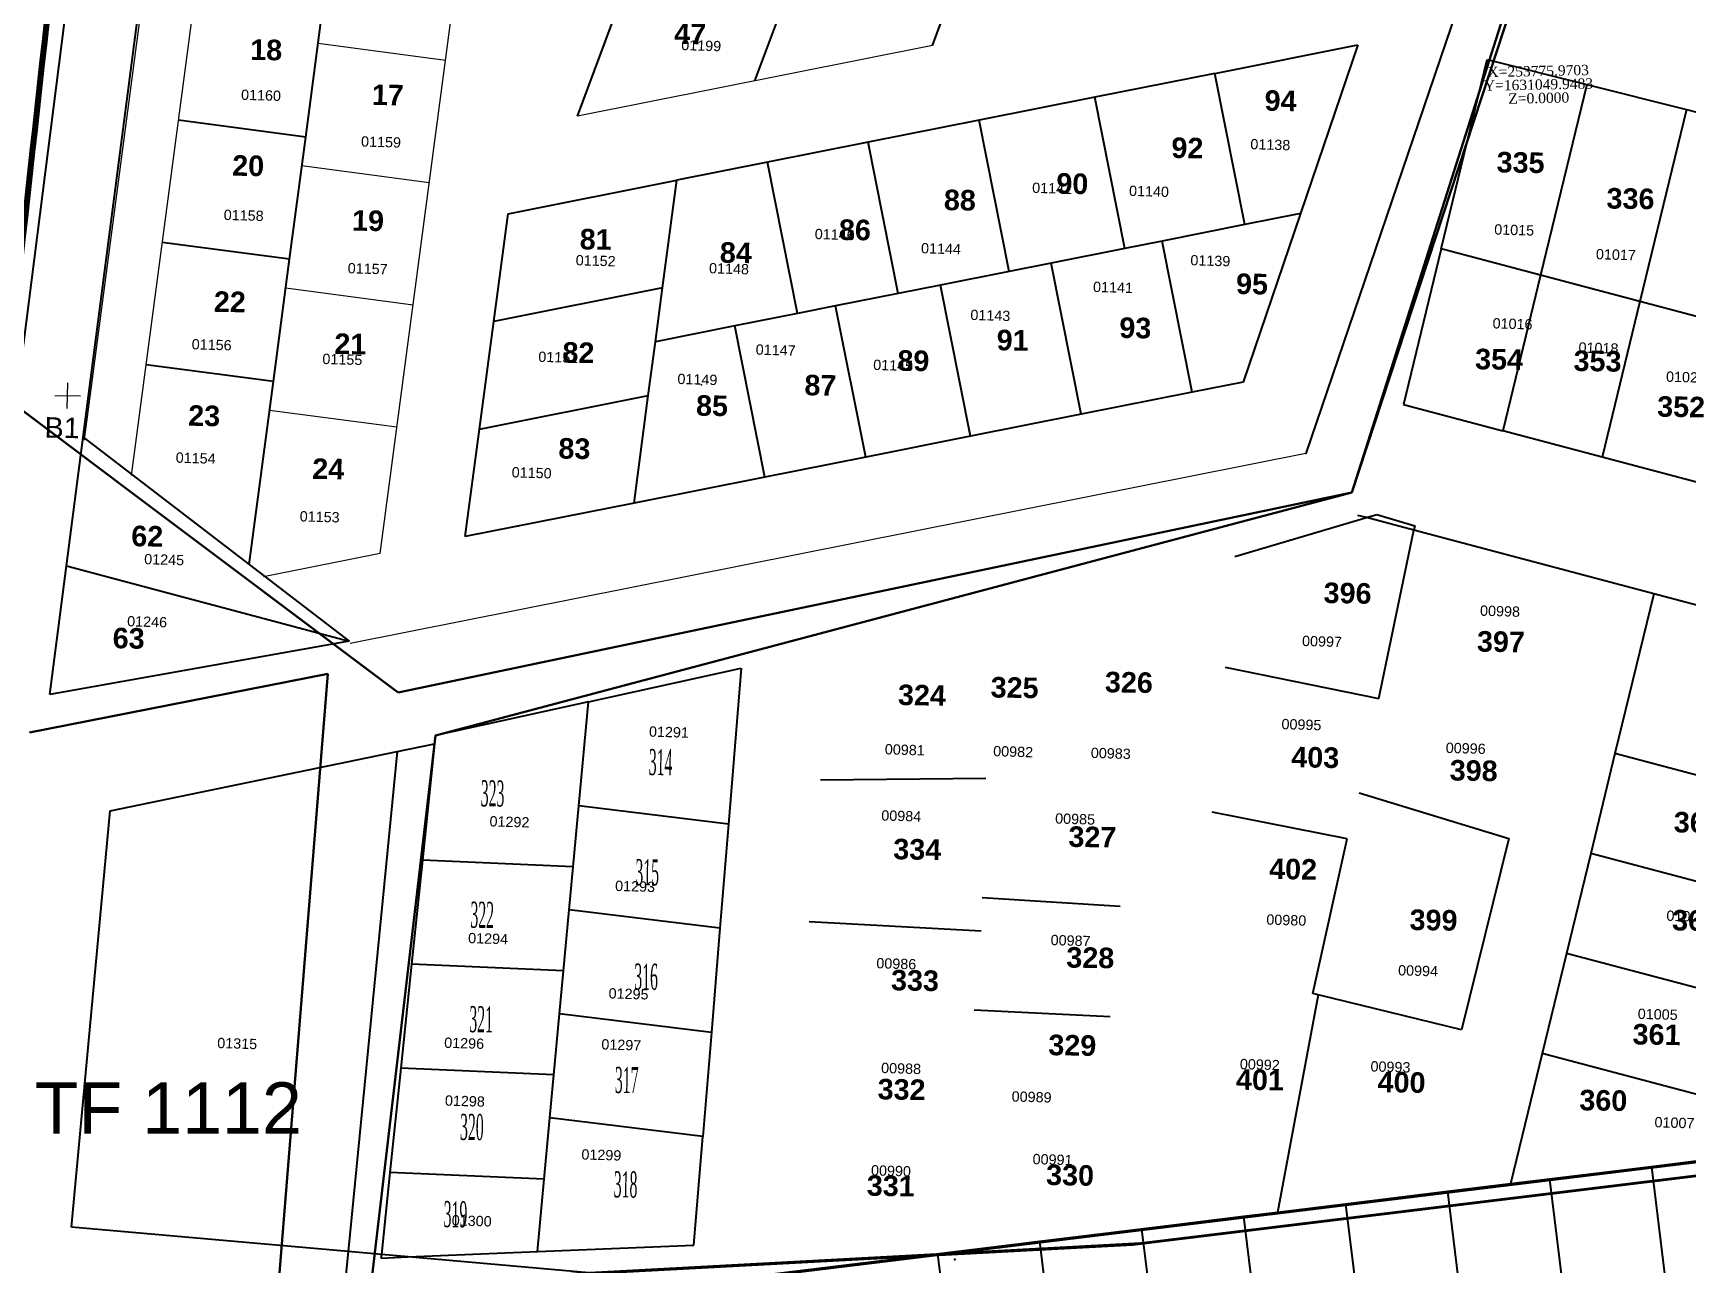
# Model space of a CAD drawing. Header units: metres. Extents: x 0 to 1324930, y 0 to 1631912.
# Drawn here: x 253629.8 to 253790.7, y 1630936.3 to 1631056.1 of the extents above; entities that cross this region are included whole.
import ezdxf
from ezdxf.enums import TextEntityAlignment as Align

# ---------------------------------------------------------------- set-up
doc = ezdxf.new("R2010")
doc.units = ezdxf.units.M
doc.header["$MEASUREMENT"] = 0
for name, color, linetype, lineweight in [('0 @ 1', 7, 'Continuous', 0), ('[CPT ]PLATEAU$2-NOM (14)', 7, 'Continuous', 0), ('ASSIETTE IMMAT', 7, 'Continuous', 0), ('Caniveau rectangulaire', 4, 'Continuous', 0), ('Cotation Surface1', 1, 'Continuous', 0), ('Division - Cotations Texte', 7, 'Continuous', 0), ('LimiteTF', 4, 'Continuous', 13), ('Numero_TF', 7, 'Continuous', 0), ('TopoAlt', 3, 'Continuous', 0), ('TopoMat', 4, 'Continuous', 0), ('Voirie', 252, 'Continuous', 0)]:
    doc.layers.add(name, color=color, linetype=linetype, lineweight=lineweight)
for name, color, linetype in [('A_revoir_niveau_0', 7, 'Continuous'), ('limites_parcelles', 7, 'Continuous'), ('limites_sections', 7, 'Continuous'), ('limites_tf', 7, 'Continuous'), ('numero_lot', 7, 'Continuous'), ('numero_parcelle', 7, 'Continuous'), ('toponymie', 7, 'Continuous')]:
    doc.layers.add(name, color=color, linetype=linetype)
doc.styles.get("Standard").update_dxf_attribs({"font": 'txt.shx'})
doc.styles.add('Style-Arial', font='arial.ttf')
doc.styles.add('Style-Times New Roman', font='times.ttf')
doc.styles.add('Style-WORKING', font='WORKING.shx')
doc.styles.add('style1', font='')
doc.styles.get('style1').set_extended_font_data('Times New Roman', bold=True)

# ---------------------------------------------------------------- blocks, each defined once
blk = doc.blocks.new('TCPOINT_108')
at = {"color": 0}
blk.add_point((0, 0), dxfattribs=at)
at = {"layer": 'TopoAlt'}
blk.add_attdef('ALT', text='', height=0.00762, dxfattribs=at).set_placement((0.00254, -0.00254), align=Align.TOP_LEFT)
at = {"layer": 'TopoMat'}
blk.add_attdef('MAT', (0.00254, 0.00254), '', height=0.01524, dxfattribs=at)
blk = doc.blocks.new('*U84')
at = {"layer": 'LimiteTF', "color": 5, "linetype": 'Continuous', "lineweight": 30}
for p, q in [((-172.204134, 175.614969), (-143.154134, 181.324969)), ((-143.154134, 181.324969), (-148.374134, 116.874969)), ((-148.374134, 116.874969), (126.745866, 150.504969))]:
    blk.add_line(p, q, dxfattribs=at)

msp = doc.modelspace()

# ---------------------------------------------------------------- linework, layer by layer
at = {"layer": '0 @ 1', "color": 7, "linetype": 'Continuous', "lineweight": 0}
for p, q in [((253657.50659, 1631055.06322), (253669.8988, 1631053.4217)), ((253655.93073, 1631043.16694), (253668.32295, 1631041.52542)), ((253654.35488, 1631031.27065), (253666.74709, 1631029.62913)), ((253652.78004, 1631019.37535), (253665.17225, 1631017.73383))]:
    msp.add_line(p, q, dxfattribs=at)
at = {"layer": 'A_revoir_niveau_0', "color": 7, "linetype": 'Continuous', "lineweight": 0}
for p, q in [((253639.32889, 1631013.00815), (253653.94306, 1631123.36368)), ((253634.75149, 1631016.51956), (253643.29708, 1631081.05512)), ((253663.54097, 1631005.41245), (253672.85941, 1631075.77739)), ((253717.29661, 1631054.83571), (253682.73055, 1631047.96794)), ((253753.62554, 1631015.15471), (253660.61904, 1630996.67513)), ((253663.54097, 1631005.41245), (253652.17484, 1631003.15347))]:
    msp.add_line(p, q, dxfattribs=at)
at = {"layer": 'A_revoir_niveau_0', "color": 7, "ltscale": 39.37}
for p, q in [((253634.64774, 1631016.73918), (253647.76368, 1631117.82517)), ((253660.5153, 1630996.89475), (253631.40047, 1630991.71209))]:
    msp.add_line(p, q, dxfattribs=at)
at = {"layer": 'A_revoir_niveau_0', "color": 7, "ltscale": 39.37, "flags": 128}
msp.add_lwpolyline([(253633.02411, 1631004.22564), (253660.5153, 1630996.89475)], dxfattribs=at)
at = {"layer": 'A_revoir_niveau_0', "color": 7, "linetype": 'Continuous', "lineweight": 0}
for p in [(253634.75149, 1631016.51956), (253753.62554, 1631015.15471)]:
    msp.add_point(p, dxfattribs=at)
at = {"layer": 'ASSIETTE IMMAT', "color": 2, "linetype": 'Continuous', "lineweight": 30, "elevation": 0.00005, "flags": 128}
msp.add_lwpolyline([(254053.7681, 1630970.23752), (253929.00716, 1630963.07748), (253662.21702, 1630930.4745), (253668.92459, 1630987.70355), (253758.10269, 1631011.35984), (253787.05879, 1631102.33846), (253886.29869, 1631104.64374), (253995.61139, 1631247.19709)], dxfattribs=at)
at = {"layer": 'Caniveau rectangulaire', "color": 7, "ltscale": 39.37}
for p, q in [((253631.85803, 1631020.79842), (253634.35765, 1631020.75479)), ((253633.08603, 1631019.5268), (253633.12966, 1631022.02641))]:
    msp.add_line(p, q, dxfattribs=at)
at = {"layer": 'Division - Cotations Texte', "color": 1, "linetype": 'Continuous', "lineweight": 0}
for p in [(253697.58694, 1631042.76287), (253681.16755, 1631039.50094), (253679.78059, 1631029.02957), (253694.81404, 1631021.82112), (253678.39464, 1631018.55919), (253693.4271, 1631011.35075), (253677.00769, 1631008.08782)]:
    msp.add_point(p, dxfattribs=at)
at = {"layer": 'limites_parcelles'}
for p, q in [((253662.51866, 1631294.69374), (253632.51326, 1631055.04284)), ((253779.94199, 1631092.48308), (253753.62554, 1631015.15471)), ((253682.73055, 1631047.96794), (253688.17895, 1631062.60838)), ((253717.29661, 1631054.83571), (253719.78319, 1631061.51746)), ((253656.29882, 1631045.94475), (253657.87418, 1631057.84099)), ((253700.01308, 1631051.40183), (253702.23698, 1631057.37782)), ((253632.51326, 1631055.04284), (253601.63646, 1630812.21548)), ((253744.76924, 1631052.1377), (253758.70271, 1631054.906)), ((253758.70271, 1631054.906), (253753.12079, 1631038.504)), ((253766.81398, 1631035.06709), (253771.28502, 1631053.50214)), ((253771.28502, 1631053.50214), (253780.98169, 1631051.05618)), ((253744.76924, 1631052.1377), (253733.10806, 1631049.82085)), ((253747.69271, 1631037.42546), (253744.76924, 1631052.1377)), ((253733.10806, 1631049.82085), (253721.82934, 1631047.57999)), ((253736.03156, 1631035.10843), (253733.10806, 1631049.82085)), ((253780.98169, 1631051.05618), (253776.48213, 1631032.50356)), ((253780.98169, 1631051.05618), (253790.67835, 1631048.61022)), ((253790.67835, 1631048.61022), (253786.15027, 1631029.94003)), ((253790.67835, 1631048.61022), (253800.37501, 1631046.16427)), ((253656.29882, 1631045.94475), (253643.90604, 1631047.58546)), ((253721.82934, 1631047.57999), (253711.04137, 1631045.43664)), ((253724.75287, 1631032.8674), (253721.82934, 1631047.57999)), ((253654.72346, 1631034.04852), (253656.29882, 1631045.94475)), ((253711.04137, 1631045.43664), (253701.23398, 1631043.4881)), ((253713.96494, 1631030.72388), (253711.04137, 1631045.43664)), ((253701.23398, 1631043.4881), (253692.40716, 1631041.73439)), ((253704.15757, 1631028.77519), (253701.23398, 1631043.4881)), ((253675.98781, 1631038.47219), (253692.40716, 1631041.73439)), ((253691.02051, 1631031.26271), (253692.40716, 1631041.73439)), ((253674.60102, 1631027.99986), (253675.98781, 1631038.47219)), ((253753.12079, 1631038.504), (253747.53887, 1631022.10199)), ((253753.12079, 1631038.504), (253747.69271, 1631037.42546)), ((253747.69271, 1631037.42546), (253739.65062, 1631035.82752)), ((253654.72346, 1631034.04852), (253642.33118, 1631035.68916)), ((253739.65062, 1631035.82752), (253736.03156, 1631035.10843)), ((253742.57349, 1631021.11542), (253739.65062, 1631035.82752)), ((253653.14824, 1631022.15326), (253654.72346, 1631034.04852)), ((253728.86173, 1631033.68381), (253724.75287, 1631032.8674)), ((253736.03156, 1631035.10843), (253728.86173, 1631033.68381)), ((253731.78459, 1631018.97178), (253728.86173, 1631033.68381)), ((253766.81398, 1631035.06709), (253763.13741, 1631019.90782)), ((253776.48213, 1631032.50356), (253766.81398, 1631035.06709)), ((253724.75287, 1631032.8674), (253718.07284, 1631031.5401)), ((253776.48213, 1631032.50356), (253772.80556, 1631017.34429)), ((253786.15027, 1631029.94003), (253776.48213, 1631032.50356)), ((253691.02051, 1631031.26271), (253674.60102, 1631027.99986)), ((253690.32723, 1631026.02716), (253691.02051, 1631031.26271)), ((253691.02054, 1631031.26271), (253691.02051, 1631031.26271)), ((253713.96494, 1631030.72388), (253707.87302, 1631029.51344)), ((253718.07284, 1631031.5401), (253713.96494, 1631030.72388)), ((253720.99568, 1631016.82815), (253718.07284, 1631031.5401)), ((253704.15757, 1631028.77519), (253698.06566, 1631027.56475)), ((253707.87302, 1631029.51344), (253704.15757, 1631028.77519)), ((253710.79585, 1631014.80155), (253707.87302, 1631029.51344)), ((253786.15027, 1631029.94003), (253782.47371, 1631014.78076)), ((253795.81842, 1631027.3765), (253786.15027, 1631029.94003)), ((253673.21462, 1631017.53047), (253674.60102, 1631027.99986)), ((253698.06566, 1631027.56475), (253690.32723, 1631026.02716)), ((253700.98847, 1631012.85294), (253698.06566, 1631027.56475)), ((253689.63401, 1631020.7923), (253690.32723, 1631026.02716)), ((253653.14824, 1631022.15326), (253640.75635, 1631023.79386)), ((253650.79125, 1631004.3546), (253653.14824, 1631022.15326)), ((253673.21462, 1631017.53047), (253689.63401, 1631020.7923)), ((253688.24741, 1631010.32143), (253689.63401, 1631020.7923)), ((253742.57349, 1631021.11542), (253731.78459, 1631018.97178)), ((253747.53887, 1631022.10199), (253742.57349, 1631021.11542)), ((253763.13741, 1631019.90782), (253772.80556, 1631017.34429)), ((253671.82795, 1631007.05906), (253673.21462, 1631017.53047)), ((253731.78459, 1631018.97178), (253720.99568, 1631016.82815)), ((253631.40047, 1630991.71209), (253634.64774, 1631016.73918)), ((253634.64774, 1631016.73918), (253650.79125, 1631004.3546)), ((253720.99568, 1631016.82815), (253710.79585, 1631014.80155)), ((253782.47371, 1631014.78076), (253772.80556, 1631017.34429)), ((253710.79585, 1631014.80155), (253700.98847, 1631012.85294)), ((253792.14185, 1631012.21723), (253782.47371, 1631014.78076)), ((253700.98847, 1631012.85294), (253688.24741, 1631010.32143)), ((253688.24741, 1631010.32143), (253671.82795, 1631007.05906)), ((253746.7415, 1631005.13321), (253759.54202, 1631008.91036)), ((253759.54202, 1631008.91036), (253758.70578, 1631009.13209)), ((253759.54202, 1631008.91036), (253760.53582, 1631009.20361)), ((253764.15006, 1631007.68853), (253759.54202, 1631008.91036)), ((253760.53582, 1631009.20361), (253764.23868, 1631008.11459)), ((253764.23868, 1631008.11459), (253764.15006, 1631007.68853)), ((253760.74255, 1630991.30632), (253764.15006, 1631007.68853)), ((253787.49192, 1631001.49938), (253764.15006, 1631007.68853)), ((253650.79125, 1631004.3546), (253660.5153, 1630996.89475)), ((253787.49192, 1631001.49938), (253783.71993, 1630985.94668)), ((253804.8876, 1630996.88688), (253787.49192, 1631001.49938)), ((253660.5153, 1630996.89475), (253631.40047, 1630991.71209)), ((253683.80594, 1630990.99037), (253698.68728, 1630994.27719)), ((253698.68728, 1630994.27719), (253697.43868, 1630979.08842)), ((253745.77652, 1630994.36389), (253760.74255, 1630991.30632)), ((253683.80594, 1630990.99037), (253668.92459, 1630987.70355)), ((253682.8677, 1630980.87378), (253683.80594, 1630990.99037)), ((253665.2086, 1630986.15883), (253668.84173, 1630986.90974)), ((253668.84173, 1630986.90974), (253667.65887, 1630975.57743)), ((253668.92459, 1630987.70355), (253668.84173, 1630986.90974)), ((253637.25294, 1630980.38085), (253665.2086, 1630986.15883)), ((253665.2086, 1630986.15883), (253660.41073, 1630937.49265)), ((253783.71993, 1630985.94668), (253781.36243, 1630976.22623)), ((253801.11561, 1630981.33417), (253783.71993, 1630985.94668)), ((253706.4012, 1630983.40704), (253722.49601, 1630983.55075)), ((253758.83628, 1630982.14157), (253773.38582, 1630977.67751)), ((253682.31759, 1630974.9422), (253682.8677, 1630980.87378)), ((253697.43868, 1630979.08842), (253682.8677, 1630980.87378)), ((253633.49449, 1630939.88236), (253637.25294, 1630980.38085)), ((253697.43868, 1630979.08842), (253696.60562, 1630968.95451)), ((253757.64962, 1630977.66541), (253744.51293, 1630980.26222)), ((253754.31668, 1630962.61725), (253757.64962, 1630977.66541)), ((253773.38582, 1630977.67751), (253768.80371, 1630959.07145)), ((253781.36243, 1630976.22623), (253779.00494, 1630966.50579)), ((253798.75811, 1630971.61373), (253781.36243, 1630976.22623)), ((253667.65887, 1630975.57743), (253666.60215, 1630965.45368)), ((253682.31759, 1630974.9422), (253667.65887, 1630975.57743)), ((253681.92905, 1630970.75281), (253682.31759, 1630974.9422)), ((253722.13615, 1630971.94613), (253735.56756, 1630971.10668)), ((253681.37821, 1630964.81337), (253681.92905, 1630970.75281)), ((253696.60562, 1630968.95451), (253681.92905, 1630970.75281)), ((253722.02654, 1630968.66714), (253705.29734, 1630969.57141)), ((253696.60562, 1630968.95451), (253695.77256, 1630958.8206)), ((253779.00494, 1630966.50579), (253776.64744, 1630956.78535)), ((253796.40062, 1630961.89329), (253779.00494, 1630966.50579)), ((253666.60215, 1630965.45368), (253665.54544, 1630955.32994)), ((253681.37821, 1630964.81337), (253666.60215, 1630965.45368)), ((253680.99041, 1630960.63184), (253681.37821, 1630964.81337)), ((253754.82186, 1630962.4936), (253750.87224, 1630941.30274)), ((253754.82186, 1630962.4936), (253754.31668, 1630962.61725)), ((253768.80371, 1630959.07145), (253754.82186, 1630962.4936)), ((253680.43884, 1630954.68455), (253680.99041, 1630960.63184)), ((253695.77256, 1630958.8206), (253680.99041, 1630960.63184)), ((253734.57963, 1630960.3436), (253721.34289, 1630960.99155)), ((253695.77256, 1630958.8206), (253694.9395, 1630948.68669)), ((253776.64744, 1630956.78535), (253773.56521, 1630944.07667)), ((253794.04312, 1630952.17285), (253776.64744, 1630956.78535)), ((253665.54544, 1630955.32994), (253664.48872, 1630945.2062)), ((253680.43884, 1630954.68455), (253665.54544, 1630955.32994)), ((253680.05176, 1630950.51086), (253680.43884, 1630954.68455)), ((253679.49947, 1630944.55572), (253680.05176, 1630950.51086)), ((253694.9395, 1630948.68669), (253680.05176, 1630950.51086)), ((253694.07159, 1630938.12891), (253694.9395, 1630948.68669)), ((253664.48872, 1630945.2062), (253663.65353, 1630937.20474)), ((253679.49947, 1630944.55572), (253664.48872, 1630945.2062)), ((253787.28583, 1630945.75384), (253777.35859, 1630944.54036)), ((253792.64521, 1630946.40896), (253787.28583, 1630945.75384)), ((253787.28583, 1630945.75384), (253789.34859, 1630928.87745)), ((253678.84474, 1630937.49607), (253679.49947, 1630944.55572)), ((253773.56521, 1630944.07667), (253767.43135, 1630943.32689)), ((253777.35859, 1630944.54036), (253773.56521, 1630944.07667)), ((253777.35859, 1630944.54036), (253779.42136, 1630927.66395)), ((253757.50406, 1630942.1134), (253750.87224, 1630941.30274)), ((253767.43135, 1630943.32689), (253757.50406, 1630942.1134)), ((253757.50406, 1630942.1134), (253759.56678, 1630925.23695)), ((253767.43135, 1630943.32689), (253769.49407, 1630926.45045)), ((253747.57677, 1630940.89991), (253737.64954, 1630939.68644)), ((253750.87224, 1630941.30274), (253747.57677, 1630940.89991)), ((253747.57677, 1630940.89991), (253749.63955, 1630924.02345)), ((253660.41073, 1630937.49265), (253633.49449, 1630939.88236)), ((253737.64954, 1630939.68644), (253727.72227, 1630938.47295)), ((253737.64954, 1630939.68644), (253739.71229, 1630922.80996)), ((253660.41073, 1630937.49265), (253659.68748, 1630930.15656)), ((253663.65353, 1630937.20474), (253660.41073, 1630937.49265)), ((253663.65353, 1630937.20474), (253663.61788, 1630936.86324)), ((253666.26218, 1630936.97313), (253663.65353, 1630937.20474)), ((253666.26218, 1630936.97313), (253678.84474, 1630937.49607)), ((253678.84474, 1630937.49607), (253694.07159, 1630938.12891)), ((253717.79501, 1630937.25947), (253707.86775, 1630936.04599)), ((253727.72227, 1630938.47295), (253717.79501, 1630937.25947)), ((253717.79501, 1630937.25947), (253719.85776, 1630920.38296)), ((253727.72227, 1630938.47295), (253729.78502, 1630921.59646)), ((253663.61788, 1630936.86324), (253666.26218, 1630936.97313)), ((253686.40797, 1630935.18452), (253666.26218, 1630936.97313))]:
    msp.add_line(p, q, dxfattribs=at)
at = {"layer": 'limites_sections', "color": 112, "linetype": 'Continuous', "lineweight": 40, "flags": 128}
for points in [[(253674.5907, 1631377.4081), (253696.53778, 1631631.55299), (253757.0504, 1631605.0124), (254274.3391, 1631378.1314), (254391.23009, 1631349.84463), (254373.7007, 1631270.31254), (254242.09831, 1630809.46707), (253976.91465, 1630881.7928), (253928.21617, 1630961.4925), (253736.80282, 1630938.19152), (253609.69659, 1630931.39724), (253609.13338, 1630987.02081), (253623.83294, 1631051.57557), (253646.24496, 1631234.3197), (253674.5907, 1631377.4081)], [(254450.84006, 1630759.17525), (254395.3871, 1630569.1026), (254353.2541, 1630409.5098), (254348.49226, 1630392.38815), (254237.72828, 1630442.84484), (254040.03808, 1630496.89822), (253942.17203, 1630521.14592), (253859.1482, 1630539.48477), (253853.18689, 1630453.72681), (253808.24301, 1630442.91488), (253793.1789, 1630438.29059), (253774.7544, 1630423.15502), (253711.13409, 1630399.98221), (253678.01584, 1630518.05282), (253627.84835, 1630688.3893), (253621.62441, 1630712.82884), (253610.97515, 1630786.91817), (253609.69659, 1630931.39724), (253737.56631, 1630938.28485), (253928.21617, 1630961.4925), (253976.91465, 1630881.7928), (254242.09831, 1630809.46707), (254450.84006, 1630759.17525)]]:
    msp.add_lwpolyline(points, close=True, dxfattribs=at)
at = {"layer": 'limites_tf', "color": 5, "linetype": 'Continuous', "lineweight": 30}
for p, q in [((253639.22061, 1631011.45904), (253620.76449, 1631025.31498)), ((253665.29802, 1630991.89108), (253639.22061, 1631011.45904))]:
    msp.add_line(p, q, dxfattribs=at)
at = {"layer": 'limites_tf', "color": 5, "linetype": 'Continuous', "lineweight": 30, "flags": 128}
msp.add_lwpolyline([(253665.29802, 1630991.89108), (253758.10333, 1631011.35676), (253790.77438, 1631110.81562), (253792.4812, 1631183.44564), (253745.99762, 1631186.00365), (253685.18485, 1631179.95946), (253665.03003, 1631182.24737), (253665.40757, 1631185.35132), (253640.19928, 1631185.14728), (253592.19495, 1631190.52574), (253559.00135, 1631071.69001), (253620.7656, 1631025.31646), (253639.22126, 1631011.4599), (253665.0629, 1630992.06752), (253665.08925, 1630992.07251), (253665.08721, 1630992.04928), (253665.29802, 1630991.89108)], close=True, dxfattribs=at)
at = {"layer": 'voirie', "color": 7, "linetype": 'Continuous', "lineweight": 80}
msp.add_open_spline([(253618.55824, 1630811.93265), (253615.63997, 1630812.82328), (253612.72169, 1630813.71392), (253609.80341, 1630814.60455), (253607.05162, 1630815.44437), (253604.28836, 1630818.63114), (253604.598, 1630821.48949), (253608.87948, 1630861.01292), (253613.67903, 1630900.534), (253618.0762, 1630940.07349), (253623.13628, 1630985.57397), (253628.26861, 1631030.97607), (253633.22377, 1631076.57602), (253634.31753, 1631086.64138), (253634.39086, 1631096.77214), (253634.41747, 1631106.86791), (253634.44129, 1631115.90721), (253633.98282, 1631124.94361), (253633.08346, 1631133.97814), (253632.01873, 1631144.67388), (253630.47772, 1631155.23103), (253628.29266, 1631165.75292), (253626.55485, 1631174.1211), (253624.46273, 1631182.35637), (253622.24574, 1631190.5837), (253615.78429, 1631214.56245), (253606.59298, 1631237.58606), (253600.20021, 1631261.73134), (253597.02759, 1631273.71423), (253595.43699, 1631285.93114), (253594.14985, 1631298.19839), (253593.06189, 1631308.5673), (253593.03743, 1631319.04618), (253593.55566, 1631329.43791), (253594.18821, 1631342.12203), (253596.8899, 1631354.52544), (253600.11073, 1631367.00814), (253602.25784, 1631375.32955), (253604.95445, 1631382.5885), (253611.01108, 1631389.97685), (253613.64233, 1631393.18665), (253616.79236, 1631396.78606), (253620.28523, 1631395.97577), (253624.37848, 1631395.0262), (253628.45969, 1631393.20247), (253632.60674, 1631392.01069), (253636.54384, 1631390.87924), (253640.4687, 1631389.65467), (253644.4538, 1631388.7467), (253649.76195, 1631387.53729), (253655.40542, 1631388.43188), (253660.81272, 1631389.2975), (253665.21546, 1631390.00231), (253669.48953, 1631390.98203), (253673.64437, 1631392.89826), (253678.23814, 1631395.01694), (253682.491, 1631397.4358), (253686.07303, 1631400.81374), (253690.2231, 1631404.72736), (253694.32327, 1631408.6534), (253698.38904, 1631412.63602), (253711.29332, 1631425.2764), (253724.0934, 1631438.01181), (253737.03345, 1631450.61692), (253740.95536, 1631454.43732), (253745.02888, 1631458.08556), (253749.10996, 1631461.74575), (253753.83581, 1631465.98421), (253758.82834, 1631469.83763), (253764.00603, 1631473.56729), (253774.84124, 1631481.37225), (253786.41248, 1631487.56758), (253798.46204, 1631493.48), (253808.96389, 1631498.63299), (253819.55777, 1631502.66611), (253830.92502, 1631505.69349), (253838.2665, 1631507.6487), (253845.65504, 1631508.61555), (253853.09052, 1631508.93165), (253861.20689, 1631509.27669), (253869.39863, 1631508.89186), (253877.51441, 1631507.75705), (253885.4398, 1631506.64885), (253893.54476, 1631505.62291), (253900.744, 1631502.22811), (253936.62922, 1631485.30643), (253972.51445, 1631468.38475), (254008.39968, 1631451.46308)], degree=3, knots=[0, 0, 0, 0, 0.008738248, 0.008738248, 0.008738248, 0.016977969, 0.016977969, 0.016977969, 0.130911466, 0.130911466, 0.130911466, 0.262021663, 0.262021663, 0.262021663, 0.290961855, 0.290961855, 0.290961855, 0.316873591, 0.316873591, 0.316873591, 0.347549798, 0.347549798, 0.347549798, 0.371946938, 0.371946938, 0.371946938, 0.443052896, 0.443052896, 0.443052896, 0.478341576, 0.478341576, 0.478341576, 0.508169358, 0.508169358, 0.508169358, 0.544577094, 0.544577094, 0.544577094, 0.568847772, 0.568847772, 0.568847772, 0.579391936, 0.579391936, 0.579391936, 0.591748551, 0.591748551, 0.591748551, 0.603479571, 0.603479571, 0.603479571, 0.619105246, 0.619105246, 0.619105246, 0.631827968, 0.631827968, 0.631827968, 0.645894731, 0.645894731, 0.645894731, 0.66219222, 0.66219222, 0.66219222, 0.713918545, 0.713918545, 0.713918545, 0.729595902, 0.729595902, 0.729595902, 0.747750107, 0.747750107, 0.747750107, 0.785740962, 0.785740962, 0.785740962, 0.818852057, 0.818852057, 0.818852057, 0.840236657, 0.840236657, 0.840236657, 0.863579545, 0.863579545, 0.863579545, 0.886374843, 0.886374843, 0.886374843, 1, 1, 1, 1], dxfattribs=at)

# ---------------------------------------------------------------- block references
at = {"layer": 'limites_tf', "color": 5, "linetype": 'Continuous', "lineweight": 30}
msp.add_blockref('*U84', (253801.60151, 1630812.40108), dxfattribs=at)
at = {"layer": 'toponymie', "lineweight": 30, "xscale": 39.374638, "yscale": 39.374638, "zscale": 39.374638}
msp.add_blockref('TCPOINT_108', (253719.48245, 1630936.71694), dxfattribs=at)

# ---------------------------------------------------------------- texts
at = {"layer": '[CPT ]PLATEAU$2-NOM (14)', "color": 7, "insert": (253632.58265, 1631017.66493), "char_height": 1.999996, "attachment_point": 5, "rotation": 359.0000236, "line_spacing_factor": 0.6, "style": 'Style-WORKING'}
msp.add_mtext('\\fArial|b0|i0|c00|p39;B1', dxfattribs=at)
at = {"layer": 'Cotation Surface1', "color": 7, "linetype": 'Continuous', "lineweight": 0, "insert": (253776.28009, 1631051.04479), "char_height": 1, "attachment_point": 5, "rotation": 1.1980852, "line_spacing_factor": 0.790495, "style": 'Style-Times New Roman'}
msp.add_mtext('X=253775.9703^JY=1631049.9483^JZ=0.0000', dxfattribs=at)
at = {"layer": 'numero_lot', "color": 7, "lineweight": 0, "style": 'Style-Times New Roman', "width": 0.4}
for s, p in [('314', (253689.6973, 1630986.40449)), ('323', (253673.34417, 1630983.36078)), ('315', (253688.39422, 1630975.68798)), ('322', (253672.33852, 1630971.54661)), ('316', (253688.28749, 1630965.52827)), ('321', (253672.23179, 1630961.3869)), ('317', (253686.39613, 1630955.47558)), ('320', (253671.32801, 1630950.90464)), ('318', (253686.2894, 1630945.31588)), ('319', (253669.73087, 1630942.41675))]:
    msp.add_text(s, height=2.54, rotation=359.3981, dxfattribs=at).set_placement(p, align=Align.TOP_LEFT)
at = {"layer": 'numero_lot', "color": 7, "linetype": 'Continuous', "lineweight": 0, "char_height": 2, "attachment_point": 7, "rotation": 359.0000236, "line_spacing_factor": 0.72, "style": 'style1'}
for s, insert in [('\\fArial|b1|i0|c00|p39;47', (253692.14278, 1631055.01711)), ('\\fArial|b1|i0|c00|p39;18', (253650.87821, 1631053.42704)), ('\\fArial|b1|i0|c00|p39;17', (253662.71493, 1631049.0688)), ('\\fArial|b1|i0|c00|p39;94', (253749.6113, 1631048.47816)), ('\\fArial|b1|i0|c00|p39;92', (253740.53722, 1631043.88083)), ('\\fArial|b1|i0|c00|p39;20', (253649.12439, 1631042.15695)), ('\\fArial|b1|i0|c00|p39;335', (253772.19349, 1631042.47813)), ('\\fArial|b1|i0|c00|p39;90', (253729.33796, 1631040.40976)), ('\\fArial|b1|i0|c00|p39;88', (253718.39433, 1631038.80652)), ('\\fArial|b1|i0|c00|p39;336', (253782.89043, 1631038.9625)), ('\\fArial|b1|i0|c00|p39;19', (253660.7907, 1631036.81054)), ('\\fArial|b1|i0|c00|p39;81', (253682.94627, 1631034.9906)), ('\\fArial|b1|i0|c00|p39;86', (253708.17629, 1631035.91241)), ('\\fArial|b1|i0|c00|p39;84', (253696.58825, 1631033.69032)), ('\\fArial|b1|i0|c00|p39;95', (253746.83122, 1631030.648)), ('\\fArial|b1|i0|c00|p39;22', (253647.33644, 1631028.93917)), ('\\fArial|b1|i0|c00|p39;91', (253723.52906, 1631025.17485)), ('\\fArial|b1|i0|c00|p39;93', (253735.46985, 1631026.36964)), ('\\fArial|b1|i0|c00|p39;21', (253659.06559, 1631024.84385)), ('\\fArial|b1|i0|c00|p39;82', (253681.26977, 1631023.9672)), ('\\fArial|b1|i0|c00|p39;89', (253713.86793, 1631023.18017)), ('\\fArial|b1|i0|c00|p39;354', (253770.09871, 1631023.32447)), ('\\fArial|b1|i0|c00|p39;353', (253779.68047, 1631023.15721)), ('\\fArial|b1|i0|c00|p39;87', (253704.82191, 1631020.79268)), ('\\fArial|b1|i0|c00|p39;85', (253694.27062, 1631018.80453)), ('\\fArial|b1|i0|c00|p39;352', (253787.81822, 1631018.70716)), ('\\fArial|b1|i0|c00|p39;23', (253644.8411, 1631017.82288)), ('\\fArial|b1|i0|c00|p39;83', (253680.87675, 1631014.62966)), ('\\fArial|b1|i0|c00|p39;24', (253656.91427, 1631012.67989)), ('\\fArial|b1|i0|c00|p39;62', (253639.30088, 1631006.10811)), ('\\fArial|b1|i0|c00|p39;396', (253755.35614, 1631000.57539)), ('\\fArial|b1|i0|c00|p39;63', (253637.49025, 1630996.17327)), ('\\fArial|b1|i0|c00|p39;397', (253770.27797, 1630995.84907)), ('\\fArial|b1|i0|c00|p39;325', (253722.945, 1630991.38421)), ('\\fArial|b1|i0|c00|p39;326', (253734.06748, 1630991.89341)), ('\\fArial|b1|i0|c00|p39;324', (253713.92629, 1630990.64646)), ('\\fArial|b1|i0|c00|p39;403', (253752.20956, 1630984.59382)), ('\\fArial|b1|i0|c00|p39;398', (253767.62596, 1630983.30976)), ('\\fArial|b1|i0|c00|p39;327', (253730.51552, 1630976.8494)), ('\\fArial|b1|i0|c00|p39;363', (253789.43601, 1630978.26021)), ('\\fArial|b1|i0|c00|p39;334', (253713.4698, 1630975.64332)), ('\\fArial|b1|i0|c00|p39;402', (253750.05022, 1630973.72786)), ('\\fArial|b1|i0|c00|p39;399', (253763.72233, 1630968.76236)), ('\\fArial|b1|i0|c00|p39;362', (253789.26953, 1630968.72242)), ('\\fArial|b1|i0|c00|p39;328', (253730.3105, 1630965.10385)), ('\\fArial|b1|i0|c00|p39;333', (253713.24721, 1630962.89102)), ('\\fArial|b1|i0|c00|p39;361', (253785.42612, 1630957.62486)), ('\\fArial|b1|i0|c00|p39;329', (253728.56196, 1630956.58129)), ('\\fArial|b1|i0|c00|p39;401', (253746.8247, 1630953.22381)), ('\\fArial|b1|i0|c00|p39;400', (253760.60825, 1630952.98322)), ('\\fArial|b1|i0|c00|p39;332', (253711.94431, 1630952.2836)), ('\\fArial|b1|i0|c00|p39;360', (253780.24529, 1630951.21949)), ('\\fArial|b1|i0|c00|p39;330', (253728.34132, 1630943.94085)), ('\\fArial|b1|i0|c00|p39;331', (253710.88997, 1630942.90271))]:
    msp.add_mtext(s, dxfattribs=dict(at, insert=insert))
at = {"layer": 'numero_parcelle', "color": 5, "lineweight": 0, "style": 'Style-Arial'}
for s, p in [('01199', (253692.86494, 1631055.39971)), ('01160', (253650.01738, 1631050.56723)), ('01159', (253661.69707, 1631046.02415)), ('01138', (253748.25659, 1631045.76454)), ('01142', (253727.01797, 1631041.51664)), ('01140', (253736.44712, 1631041.22146)), ('01158', (253648.33031, 1631038.88502)), ('01146', (253705.8563, 1631037.01929)), ('01015', (253771.99224, 1631037.46454, 0.00002)), ('01144', (253716.20232, 1631035.63996)), ('01157', (253660.39933, 1631033.69293)), ('01152', (253682.59075, 1631034.47174)), ('01148', (253695.56819, 1631033.69293)), ('01139', (253742.41674, 1631034.47174)), ('01017', (253781.89122, 1631035.05839, 0.00002)), ('01141', (253732.94321, 1631031.87569)), ('01143', (253721.00397, 1631029.14984)), ('01016', (253771.83281, 1631028.33084, 0.00002)), ('01156', (253645.21572, 1631026.2942)), ('01147', (253700.11029, 1631025.77499)), ('01018', (253780.1972, 1631025.97574, 0.00002)), ('01155', (253657.93361, 1631024.86637)), ('01151', (253678.94978, 1631025.07408)), ('01145', (253711.54795, 1631024.28704)), ('01149', (253692.49392, 1631022.92038)), ('01020', (253788.71231, 1631023.13973, 0.00002)), ('01154', (253643.65843, 1631015.261)), ('01150', (253676.36158, 1631013.83317)), ('01153', (253655.72745, 1631009.5497)), ('01245', (253640.5899, 1631005.38387)), ('00998', (253770.61192, 1631000.37088, 0.00002)), ('01246', (253638.93139, 1630999.33973)), ('00997', (253753.28695, 1630997.42476, 0.00002)), ('01291', (253689.72139, 1630988.60528)), ('00995', (253751.2854, 1630989.33294, 0.00002)), ('00981', (253712.67736, 1630986.8847, 0.00002)), ('00996', (253767.27239, 1630987.02356, 0.00002)), ('00982', (253723.22376, 1630986.70061, 0.00002)), ('00983', (253732.72711, 1630986.53473, 0.00002)), ('00984', (253712.33306, 1630980.44337, 0.00002)), ('01292', (253674.20067, 1630979.87113)), ('00985', (253729.25366, 1630980.14802, 0.00002)), ('01293', (253686.42559, 1630973.59317)), ('00980', (253749.81037, 1630970.31295, 0.00002)), ('01003', (253788.75125, 1630970.68699, 0.00002)), ('01294', (253672.12001, 1630968.50981)), ('00987', (253728.81538, 1630968.32175, 0.00002)), ('00986', (253711.85024, 1630966.06546, 0.00002)), ('00994', (253762.63417, 1630965.37999, 0.00002)), ('01295', (253685.79268, 1630963.13252)), ('01005', (253785.9597, 1630961.14447, 0.00002)), ('01315', (253647.70136, 1630958.30152, -4042812.24492)), ('01296', (253669.79023, 1630958.32867)), ('01297', (253685.08675, 1630958.16797)), ('00988', (253712.31721, 1630955.87459, 0.00002)), ('00992', (253747.2342, 1630956.25127, 0.00002)), ('00993', (253759.94948, 1630956.02932, 0.00002)), ('00989', (253725.02107, 1630953.10042, 0.00002)), ('01298', (253669.86187, 1630952.70175)), ('01007', (253787.59289, 1630950.5959, 0.00002)), ('01299', (253683.1437, 1630947.45941)), ('00991', (253727.06093, 1630947.00868, 0.00002)), ('00990', (253711.33185, 1630945.91416, 0.00002)), ('01300', (253670.52399, 1630941.04993))]:
    msp.add_text(s, height=1, rotation=358.26587, dxfattribs=at).set_placement(p, align=Align.TOP_LEFT)
at = {"layer": 'numero_tf', "color": 7, "linetype": 'Continuous', "lineweight": 0, "style": 'Style-Arial'}
msp.add_text('TF 1112', height=5, dxfattribs=at).set_placement((253629.9051, 1630953.96136, -0.00002), align=Align.TOP_LEFT)

doc.saveas('drawing.dxf')
